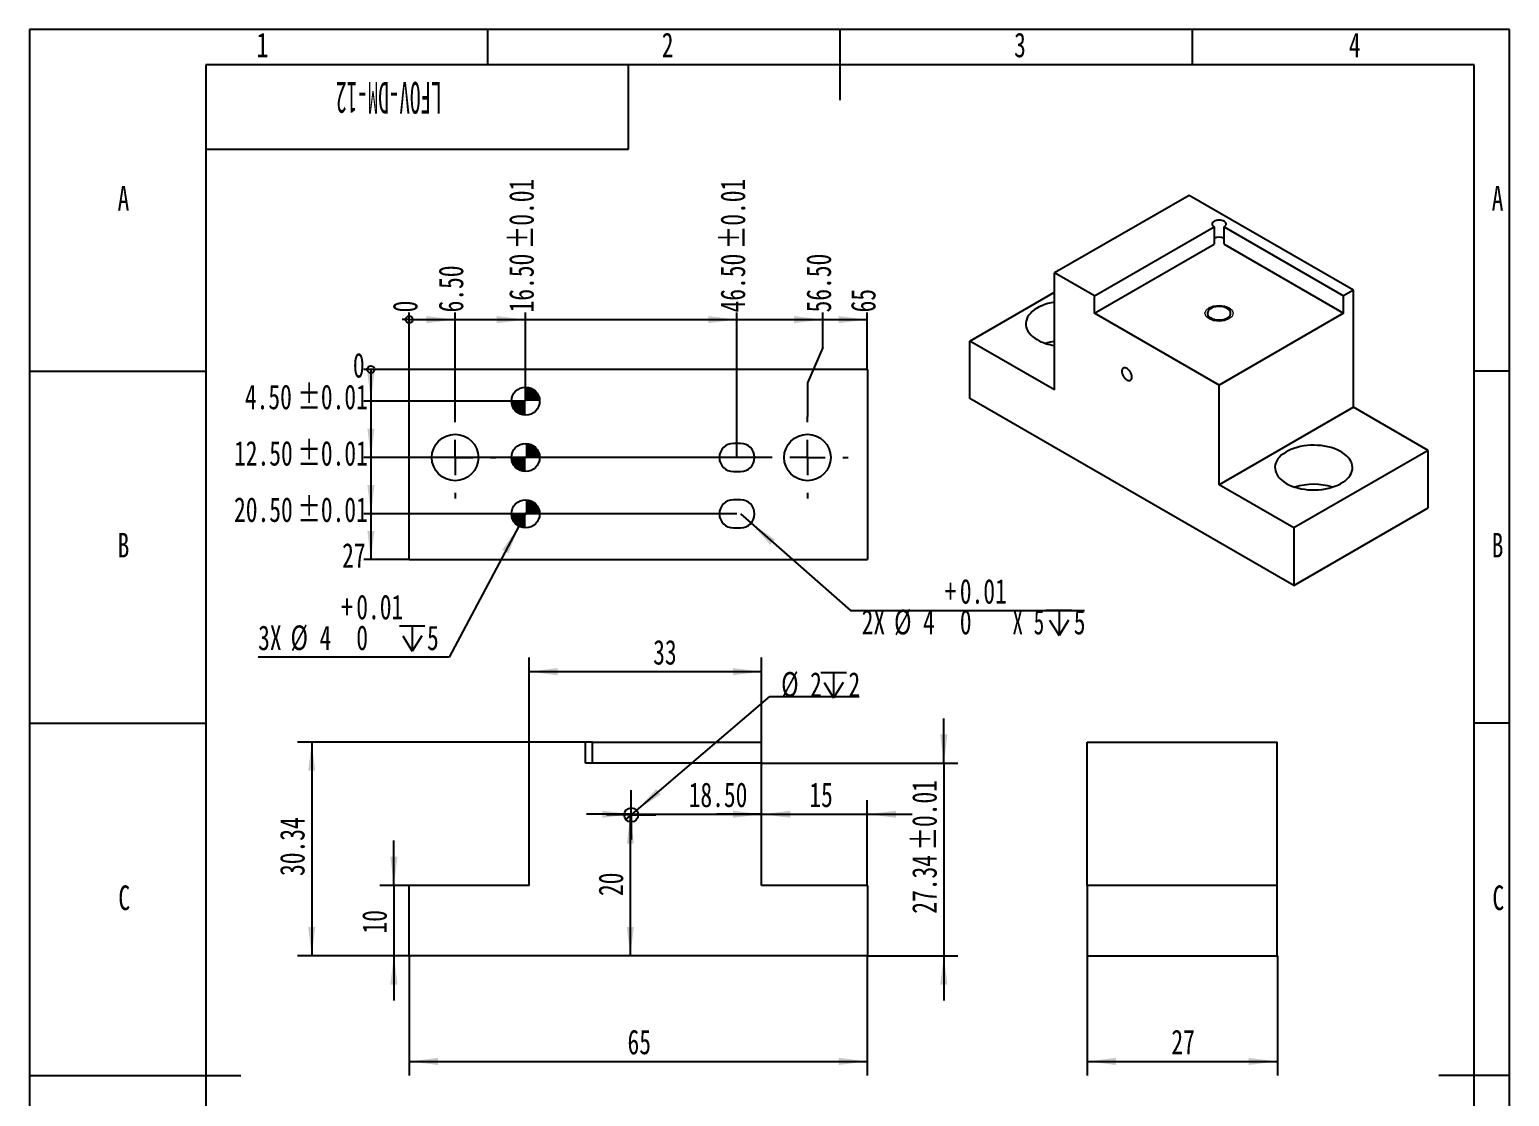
# Model space of a CAD drawing. Header units: millimetres. Extents: x 0 to 210, y 0 to 297.
# Drawn here: x 0 to 210, y 145.5 to 297 of the extents above; entities that cross this region are included whole.
import ezdxf

# ---------------------------------------------------------------- set-up
doc = ezdxf.new("R2010")
doc.units = ezdxf.units.MM
doc.layers.add('图框', color=7, linetype='Continuous')
doc.layers.add('图纸格式', color=7, linetype='Continuous')
doc.layers.add('根据设置的颜色创建', color=7, linetype='Continuous', lineweight=25)
doc.styles.add('SLDTEXTSTYLE5', font='TXT', dxfattribs={"width": 0.7})
doc.styles.add('SLDTEXTSTYLE6', font='TXT', dxfattribs={"width": 0.49})
doc.styles.add('SLDTEXTSTYLE7', font='TXT', dxfattribs={"width": 0.633333})
doc.dimstyles.new('SLDDIMSTYLE0', dxfattribs={"dimtxt": 3.5, "dimasz": 4.08, "dimexe": 0, "dimexo": 0.0625, "dimgap": 0.875, "dimtad": 2, "dimrnd": 1e-09, "dimzin": 12, "dimdsep": 46, "dimtxsty": 'SLDTEXTSTYLE5', "dimsah": 1, "dimcen": 0.09, "dimadec": 0, "dimazin": 3, "dimtfac": 1, "dimtofl": 0, "dimtmove": 0, "dimatfit": 3, "dimfxl": 0, "dimfrac": 2, "dimtolj": 1, "dimtzin": 12, "dimarcsym": 0})
doc.dimstyles.new('SLDDIMSTYLE1', dxfattribs={"dimtxt": 3.5, "dimasz": 4.08, "dimexe": 0, "dimexo": 0.0625, "dimgap": 0.875, "dimtad": 2, "dimrnd": 1e-09, "dimzin": 12, "dimdsep": 46, "dimtxsty": 'SLDTEXTSTYLE5', "dimsah": 1, "dimcen": 0.09, "dimadec": 0, "dimazin": 3, "dimtfac": 1, "dimtmove": 0, "dimatfit": 0, "dimfxl": 0, "dimfrac": 2, "dimtolj": 1, "dimtzin": 12, "dimarcsym": 0})
doc.dimstyles.new('SLDDIMSTYLE10', dxfattribs={"dimtxt": 3.5, "dimasz": 4.08, "dimexe": 0, "dimexo": 0.0625, "dimgap": 0.875, "dimtad": 0, "dimtih": 1, "dimtoh": 1, "dimdec": 6, "dimrnd": 1e-09, "dimzin": 12, "dimdsep": 46, "dimtxsty": 'SLDTEXTSTYLE5', "dimsah": 1, "dimcen": 0, "dimadec": 0, "dimazin": 3, "dimtol": 1, "dimtp": 0.012, "dimtfac": 1, "dimtofl": 0, "dimtmove": 0, "dimatfit": 3, "dimfxl": 0, "dimfrac": 2, "dimtolj": 1, "dimtzin": 0, "dimarcsym": 0})
doc.dimstyles.new('SLDDIMSTYLE11', dxfattribs={"dimtxt": 3.5, "dimasz": 4.08, "dimexe": 0, "dimexo": 0.0625, "dimgap": 0.875, "dimtad": 0, "dimtih": 1, "dimtoh": 1, "dimrnd": 1e-09, "dimzin": 12, "dimdsep": 46, "dimtxsty": 'SLDTEXTSTYLE5', "dimblk1": 'NONE', "dimsah": 1, "dimcen": 0, "dimadec": 0, "dimazin": 3, "dimtol": 1, "dimtp": 0.012, "dimtfac": 1, "dimtmove": 0, "dimatfit": 3, "dimldrblk": 'NONE', "dimfxl": 0, "dimfrac": 2, "dimtolj": 1, "dimarcsym": 0})
doc.dimstyles.new('SLDDIMSTYLE2', dxfattribs={"dimtxt": 3.5, "dimasz": 4.08, "dimexe": 0, "dimexo": 0.0625, "dimgap": 0.875, "dimtad": 0, "dimtih": 1, "dimtoh": 1, "dimrnd": 1e-09, "dimzin": 12, "dimdsep": 46, "dimtxsty": 'SLDTEXTSTYLE5', "dimblk1": 'NONE', "dimsah": 1, "dimcen": 0, "dimadec": 0, "dimazin": 3, "dimtfac": 1, "dimtmove": 0, "dimatfit": 3, "dimldrblk": 'NONE', "dimfxl": 0, "dimfrac": 2, "dimtolj": 1, "dimtzin": 12, "dimarcsym": 0})
doc.dimstyles.new('SLDDIMSTYLE3', dxfattribs={"dimtxt": 3.5, "dimasz": 4.08, "dimexe": 0, "dimexo": 0.0625, "dimgap": 0.875, "dimtad": 2, "dimrnd": 1e-09, "dimzin": 4, "dimdsep": 46, "dimtxsty": 'SLDTEXTSTYLE5', "dimsah": 1, "dimcen": 0.09, "dimadec": 0, "dimazin": 1, "dimtfac": 1, "dimtmove": 0, "dimatfit": 0, "dimfxl": 0, "dimfrac": 2, "dimtolj": 1, "dimtzin": 12, "dimarcsym": 0})
doc.dimstyles.new('SLDDIMSTYLE4', dxfattribs={"dimtxt": 3.5, "dimasz": 4.08, "dimexe": 0, "dimexo": 0.0625, "dimgap": 0.875, "dimtad": 2, "dimrnd": 1e-09, "dimzin": 12, "dimdsep": 46, "dimtxsty": 'SLDTEXTSTYLE5', "dimsah": 1, "dimcen": 0.09, "dimadec": 0, "dimazin": 3, "dimtol": 1, "dimtp": 0.01, "dimtm": 0.01, "dimtfac": 1, "dimtmove": 0, "dimatfit": 0, "dimfxl": 0, "dimfrac": 2, "dimtolj": 1, "dimarcsym": 0})
doc.dimstyles.new('SLDDIMSTYLE6', dxfattribs={"dimtxt": 3.5, "dimasz": 0.338667, "dimexe": 0, "dimexo": 0.0625, "dimgap": 0.875, "dimtad": 0, "dimtih": 1, "dimtoh": 1, "dimdec": 0, "dimrnd": 1e-09, "dimdsep": 46, "dimtxsty": 'SLDTEXTSTYLE5', "dimblk1": 'ORIGIN', "dimblk2": 'ORIGIN', "dimsah": 1, "dimcen": 0.09, "dimadec": 0, "dimazin": 2, "dimtfac": 1, "dimtdec": 0, "dimtofl": 0, "dimtmove": 0, "dimatfit": 3, "dimldrblk": 'ORIGIN', "dimfxl": 0, "dimfrac": 2, "dimtolj": 1, "dimtzin": 12, "dimarcsym": 0})
doc.dimstyles.new('SLDDIMSTYLE7', dxfattribs={"dimtxt": 3.5, "dimasz": 4.08, "dimexe": 0, "dimexo": 0.0625, "dimgap": 0.875, "dimtad": 0, "dimtih": 1, "dimtoh": 1, "dimrnd": 1e-09, "dimzin": 4, "dimdsep": 46, "dimtxsty": 'SLDTEXTSTYLE5', "dimsah": 1, "dimcen": 0.09, "dimadec": 0, "dimazin": 1, "dimtfac": 1, "dimtofl": 0, "dimtmove": 0, "dimatfit": 3, "dimfxl": 0, "dimfrac": 2, "dimtolj": 1, "dimtzin": 12, "dimarcsym": 0})
doc.dimstyles.new('SLDDIMSTYLE8', dxfattribs={"dimtxt": 3.5, "dimasz": 4.08, "dimexe": 0, "dimexo": 0.0625, "dimgap": 0.875, "dimtad": 0, "dimtih": 1, "dimtoh": 1, "dimrnd": 1e-09, "dimzin": 4, "dimdsep": 46, "dimtxsty": 'SLDTEXTSTYLE5', "dimsah": 1, "dimcen": 0.09, "dimadec": 0, "dimazin": 1, "dimtol": 1, "dimtp": 0.01, "dimtm": 0.01, "dimtfac": 1, "dimtofl": 0, "dimtmove": 0, "dimatfit": 3, "dimfxl": 0, "dimfrac": 2, "dimtolj": 1, "dimarcsym": 0})
doc.dimstyles.new('SLDDIMSTYLE9', dxfattribs={"dimtxt": 3.5, "dimasz": 4.08, "dimexe": 0, "dimexo": 0.0625, "dimgap": 0.875, "dimtad": 0, "dimtih": 1, "dimtoh": 1, "dimrnd": 1e-09, "dimzin": 12, "dimdsep": 46, "dimtxsty": 'SLDTEXTSTYLE5', "dimsah": 1, "dimcen": 0.09, "dimadec": 0, "dimazin": 3, "dimtfac": 1, "dimtofl": 0, "dimtmove": 0, "dimatfit": 3, "dimfxl": 0, "dimfrac": 2, "dimtolj": 1, "dimtzin": 12, "dimarcsym": 0})

# ---------------------------------------------------------------- blocks, each defined once
blk = doc.blocks.new('_D')
at = {"layer": '根据设置的颜色创建'}
for p, q in [((53.88, 165.49), (53.88, 148.49)), ((118.88, 165.49), (118.88, 148.49)), ((53.88, 150.49), (118.88, 150.49))]:
    blk.add_line(p, q, dxfattribs=at)
for points in [[(53.88, 150.49), (57.96, 149.98), (57.96, 151)], [(118.88, 150.49), (114.8, 151), (114.8, 149.98)]]:
    blk.add_solid(points, dxfattribs=at)
at = {"layer": '根据设置的颜色创建', "insert": (84.85, 155), "char_height": 3.5, "attachment_point": 1, "style": 'SLDTEXTSTYLE5'}
blk.add_mtext('65', dxfattribs=at)
blk = doc.blocks.new('_D_1')
at = {"layer": '根据设置的颜色创建'}
for p, q in [((70.88, 195.83), (70.88, 207.83)), ((70.88, 205.83), (103.88, 205.83)), ((103.88, 195.83), (103.88, 207.83))]:
    blk.add_line(p, q, dxfattribs=at)
for points in [[(70.88, 205.83), (74.96, 205.32), (74.96, 206.34)], [(103.88, 205.83), (99.8, 206.34), (99.8, 205.32)]]:
    blk.add_solid(points, dxfattribs=at)
at = {"layer": '根据设置的颜色创建', "insert": (88.49, 210.34), "char_height": 3.5, "attachment_point": 1, "style": 'SLDTEXTSTYLE5'}
blk.add_mtext('33', dxfattribs=at)
blk = doc.blocks.new('_D_2')
at = {"layer": '根据设置的颜色创建'}
for p, q in [((70.88, 195.83), (38.04, 195.83)), ((40.04, 195.83), (40.04, 165.49)), ((53.88, 165.49), (38.04, 165.49))]:
    blk.add_line(p, q, dxfattribs=at)
for points in [[(40.04, 195.83), (39.53, 191.75), (40.54, 191.75)], [(40.04, 165.49), (40.54, 169.57), (39.53, 169.57)]]:
    blk.add_solid(points, dxfattribs=at)
at = {"layer": '根据设置的颜色创建', "insert": (35.52, 176.82), "char_height": 3.5, "attachment_point": 1, "rotation": 90, "style": 'SLDTEXTSTYLE5'}
blk.add_mtext('30.34', dxfattribs=at)
blk = doc.blocks.new('_D_3')
at = {"layer": '根据设置的颜色创建'}
for p, q in [((51.7, 175.49), (51.7, 181.84)), ((53.88, 175.49), (49.7, 175.49)), ((51.7, 175.49), (51.7, 165.49)), ((53.88, 165.49), (49.7, 165.49)), ((51.7, 165.49), (51.7, 159.14))]:
    blk.add_line(p, q, dxfattribs=at)
for points in [[(51.7, 175.49), (52.21, 179.57), (51.19, 179.57)], [(51.7, 165.49), (51.19, 161.41), (52.21, 161.41)]]:
    blk.add_solid(points, dxfattribs=at)
at = {"layer": '根据设置的颜色创建', "insert": (47.19, 168.65), "char_height": 3.5, "attachment_point": 1, "rotation": 90, "style": 'SLDTEXTSTYLE5'}
blk.add_mtext('10', dxfattribs=at)
blk = doc.blocks.new('SW_SYMBOL_HOLE_DEPTH')
at = {"layer": '根据设置的颜色创建', "color": 0}
for p, q in [((0, 875), (800, 875)), ((100, 555), (400, 75)), ((400, 875), (400, 75)), ((700, 555), (400, 75))]:
    blk.add_line(p, q, dxfattribs=at)
blk = doc.blocks.new('_D_4')
at = {"layer": '根据设置的颜色创建'}
for p, q in [((86.14, 186.14), (105.06, 202.29)), ((105.06, 202.29), (117.73, 202.29)), ((84.62, 184.84), (86.14, 186.14))]:
    blk.add_line(p, q, dxfattribs=at)
blk.add_solid([(86.14, 186.14), (89.58, 188.4), (88.92, 189.17)], dxfattribs=at)
at = {"layer": '根据设置的颜色创建', "xscale": 0.004511737089201878, "yscale": 0.004511737089201878, "zscale": 0.004511737089201878}
blk.add_blockref('SW_SYMBOL_HOLE_DEPTH', (112.3, 201.77), dxfattribs=at)
at = {"layer": '根据设置的颜色创建', "char_height": 3.5, "attachment_point": 1, "style": 'SLDTEXTSTYLE5'}
for s, insert in [('%%c', (106.65, 205.78)), ('2', (110.76, 205.76)), ('2', (116.2, 205.76))]:
    blk.add_mtext(s, dxfattribs=dict(at, insert=insert))
blk = doc.blocks.new('_None')
blk = doc.blocks.new('_D_5')
at = {"layer": '根据设置的颜色创建'}
blk.add_line((85.25, 185.49), (85.25, 165.49), dxfattribs=at)
for points in [[(85.25, 185.49), (84.74, 181.41), (85.75, 181.41)], [(85.25, 165.49), (85.75, 169.57), (84.74, 169.57)]]:
    blk.add_solid(points, dxfattribs=at)
at = {"layer": '根据设置的颜色创建', "insert": (80.73, 173.97), "char_height": 3.5, "attachment_point": 1, "rotation": 90, "style": 'SLDTEXTSTYLE5'}
blk.add_mtext('20', dxfattribs=at)
blk = doc.blocks.new('_D_6')
at = {"layer": '根据设置的颜色创建'}
for p, q in [((85.38, 185.58), (79.03, 185.58)), ((85.38, 185.58), (103.88, 185.58)), ((103.88, 185.58), (110.23, 185.58))]:
    blk.add_line(p, q, dxfattribs=at)
for points in [[(85.38, 185.58), (81.3, 186.09), (81.3, 185.08)], [(103.88, 185.58), (107.96, 185.08), (107.96, 186.09)]]:
    blk.add_solid(points, dxfattribs=at)
at = {"layer": '根据设置的颜色创建', "insert": (93.53, 190.1), "char_height": 3.5, "attachment_point": 1, "style": 'SLDTEXTSTYLE5'}
blk.add_mtext('18.50', dxfattribs=at)
blk = doc.blocks.new('_D_7')
at = {"layer": '根据设置的颜色创建'}
for p, q in [((118.88, 175.49), (118.88, 187.58)), ((103.88, 185.58), (97.53, 185.58)), ((103.88, 185.58), (118.88, 185.58)), ((118.88, 185.58), (125.23, 185.58))]:
    blk.add_line(p, q, dxfattribs=at)
for points in [[(103.88, 185.58), (99.8, 186.09), (99.8, 185.08)], [(118.88, 185.58), (122.96, 185.08), (122.96, 186.09)]]:
    blk.add_solid(points, dxfattribs=at)
at = {"layer": '根据设置的颜色创建', "insert": (110.65, 190.1), "char_height": 3.5, "attachment_point": 1, "style": 'SLDTEXTSTYLE5'}
blk.add_mtext('15', dxfattribs=at)
blk = doc.blocks.new('_D_8')
at = {"layer": '根据设置的颜色创建'}
for p, q in [((129.74, 192.83), (129.74, 199.18)), ((103.88, 192.83), (131.74, 192.83)), ((129.74, 192.83), (129.74, 165.49)), ((118.88, 165.49), (131.74, 165.49)), ((129.74, 165.49), (129.74, 159.14))]:
    blk.add_line(p, q, dxfattribs=at)
for points in [[(129.74, 192.83), (130.25, 196.91), (129.23, 196.91)], [(129.74, 165.49), (129.23, 161.41), (130.25, 161.41)]]:
    blk.add_solid(points, dxfattribs=at)
at = {"layer": '根据设置的颜色创建', "char_height": 3.5, "attachment_point": 1, "rotation": 90, "style": 'SLDTEXTSTYLE5'}
for s, insert in [('±0.01', (125.23, 180.44)), ('27.34', (125.23, 171.46))]:
    blk.add_mtext(s, dxfattribs=dict(at, insert=insert))
blk = doc.blocks.new('SW_CENTERMARKSYMBOL_0')
at = {"layer": '图纸格式', "color": 0}
for p, q in [((0, 2.5), (0, 3.5)), ((0, 0), (0, 2.5)), ((-2.5, 0), (-3.5, 0)), ((0, 0), (-2.5, 0)), ((0, 0), (0, -2.5)), ((0, 0), (2.5, 0)), ((2.5, 0), (3.5, 0)), ((0, -2.5), (0, -3.5))]:
    blk.add_line(p, q, dxfattribs=at)
blk = doc.blocks.new('_D_17')
at = {"layer": '根据设置的颜色创建'}
for p, q in [((150.07, 175.49), (150.07, 148.49)), ((177.07, 165.49), (177.07, 148.49)), ((150.07, 150.49), (177.07, 150.49))]:
    blk.add_line(p, q, dxfattribs=at)
for points in [[(150.07, 150.49), (154.15, 149.98), (154.15, 151)], [(177.07, 150.49), (172.99, 151), (172.99, 149.98)]]:
    blk.add_solid(points, dxfattribs=at)
at = {"layer": '根据设置的颜色创建', "insert": (162.03, 155), "char_height": 3.5, "attachment_point": 1, "style": 'SLDTEXTSTYLE5'}
blk.add_mtext('27', dxfattribs=at)
blk = doc.blocks.new('_Origin')
at = {"color": 0, "linetype": 'ByBlock', "lineweight": -2}
blk.add_line((0, 0), (-1, 0), dxfattribs=at)
blk.add_circle((0, 0), 0.5, dxfattribs=at)
blk = doc.blocks.new('_D_18')
at = {"layer": '根据设置的颜色创建'}
blk.add_line((53.88, 248.74), (53.88, 256.84), dxfattribs=at)
at = {"layer": '根据设置的颜色创建', "xscale": 1.016, "yscale": 1.016}
blk.add_blockref('_Origin', (53.88, 255.82), dxfattribs=at)
at = {"layer": '根据设置的颜色创建', "insert": (51.54, 256.84), "char_height": 3.5, "attachment_point": 1, "rotation": 90, "style": 'SLDTEXTSTYLE5'}
blk.add_mtext('0', dxfattribs=at)
blk = doc.blocks.new('_D_19')
at = {"layer": '根据设置的颜色创建'}
for p, q in [((60.38, 242.04), (60.38, 256.84)), ((53.88, 255.82), (60.38, 255.82))]:
    blk.add_line(p, q, dxfattribs=at)
blk.add_solid([(60.38, 255.82), (56.3, 256.33), (56.3, 255.31)], dxfattribs=at)
at = {"layer": '根据设置的颜色创建', "insert": (58.04, 256.84), "char_height": 3.5, "attachment_point": 1, "rotation": 90, "style": 'SLDTEXTSTYLE5'}
blk.add_mtext('6.50', dxfattribs=at)
blk = doc.blocks.new('_D_20')
at = {"layer": '根据设置的颜色创建'}
for p, q in [((70.38, 244.24), (70.38, 256.84)), ((60.38, 255.82), (70.38, 255.82))]:
    blk.add_line(p, q, dxfattribs=at)
blk.add_solid([(70.38, 255.82), (66.3, 256.33), (66.3, 255.31)], dxfattribs=at)
at = {"layer": '根据设置的颜色创建', "char_height": 3.5, "attachment_point": 1, "rotation": 90, "style": 'SLDTEXTSTYLE5'}
for s, insert in [('±0.01', (68.04, 265.82)), ('16.50', (68.04, 256.84))]:
    blk.add_mtext(s, dxfattribs=dict(at, insert=insert))
blk = doc.blocks.new('_D_21')
at = {"layer": '根据设置的颜色创建'}
for p, q in [((100.38, 236.24), (100.38, 256.84)), ((70.38, 255.82), (100.38, 255.82))]:
    blk.add_line(p, q, dxfattribs=at)
blk.add_solid([(100.38, 255.82), (96.3, 256.33), (96.3, 255.31)], dxfattribs=at)
at = {"layer": '根据设置的颜色创建', "char_height": 3.5, "attachment_point": 1, "rotation": 90, "style": 'SLDTEXTSTYLE5'}
for s, insert in [('±0.01', (98.04, 265.82)), ('46.50', (98.04, 256.84))]:
    blk.add_mtext(s, dxfattribs=dict(at, insert=insert))
blk = doc.blocks.new('_D_22')
at = {"layer": '根据设置的颜色创建'}
for p, q in [((112.57, 251.84), (112.57, 256.84)), ((100.38, 255.82), (112.57, 255.82)), ((112.57, 251.84), (110.38, 246.84)), ((110.38, 246.84), (110.38, 242.04))]:
    blk.add_line(p, q, dxfattribs=at)
blk.add_solid([(112.57, 255.82), (108.49, 256.33), (108.49, 255.31)], dxfattribs=at)
at = {"layer": '根据设置的颜色创建', "insert": (110.23, 256.84), "char_height": 3.5, "attachment_point": 1, "rotation": 90, "style": 'SLDTEXTSTYLE5'}
blk.add_mtext('56.50', dxfattribs=at)
blk = doc.blocks.new('_D_23')
at = {"layer": '根据设置的颜色创建'}
for p, q in [((118.88, 248.74), (118.88, 256.84)), ((112.57, 255.82), (118.88, 255.82))]:
    blk.add_line(p, q, dxfattribs=at)
blk.add_solid([(118.88, 255.82), (114.8, 256.33), (114.8, 255.31)], dxfattribs=at)
at = {"layer": '根据设置的颜色创建', "insert": (116.54, 256.84), "char_height": 3.5, "attachment_point": 1, "rotation": 90, "style": 'SLDTEXTSTYLE5'}
blk.add_mtext('65', dxfattribs=at)
blk = doc.blocks.new('_D_24')
at = {"layer": '根据设置的颜色创建'}
blk.add_line((53.88, 248.74), (47.42, 248.74), dxfattribs=at)
at = {"layer": '根据设置的颜色创建', "xscale": 1.016, "yscale": 1.016}
blk.add_blockref('_Origin', (48.44, 248.74), dxfattribs=at)
at = {"layer": '根据设置的颜色创建', "insert": (45.88, 251.09), "char_height": 3.5, "attachment_point": 1, "style": 'SLDTEXTSTYLE5'}
blk.add_mtext('0', dxfattribs=at)
blk = doc.blocks.new('_D_25')
at = {"layer": '根据设置的颜色创建'}
for p, q in [((48.44, 248.74), (48.44, 244.24)), ((70.38, 244.24), (47.42, 244.24))]:
    blk.add_line(p, q, dxfattribs=at)
blk.add_solid([(48.44, 244.24), (48.94, 248.32), (47.93, 248.32)], dxfattribs=at)
at = {"layer": '根据设置的颜色创建', "char_height": 3.5, "attachment_point": 1, "style": 'SLDTEXTSTYLE5'}
for s, insert in [('4.50', (30.55, 246.59)), ('±0.01', (38, 246.59))]:
    blk.add_mtext(s, dxfattribs=dict(at, insert=insert))
blk = doc.blocks.new('_D_26')
at = {"layer": '根据设置的颜色创建'}
for p, q in [((48.44, 244.24), (48.44, 236.24)), ((104.58, 236.24), (47.42, 236.24))]:
    blk.add_line(p, q, dxfattribs=at)
blk.add_solid([(48.44, 236.24), (48.94, 240.32), (47.93, 240.32)], dxfattribs=at)
at = {"layer": '根据设置的颜色创建', "char_height": 3.5, "attachment_point": 1, "style": 'SLDTEXTSTYLE5'}
for s, insert in [('12.50', (29.01, 238.59)), ('±0.01', (38, 238.59))]:
    blk.add_mtext(s, dxfattribs=dict(at, insert=insert))
blk = doc.blocks.new('_D_27')
at = {"layer": '根据设置的颜色创建'}
for p, q in [((48.44, 236.24), (48.44, 228.24)), ((100.38, 228.24), (47.42, 228.24))]:
    blk.add_line(p, q, dxfattribs=at)
blk.add_solid([(48.44, 228.24), (48.94, 232.32), (47.93, 232.32)], dxfattribs=at)
at = {"layer": '根据设置的颜色创建', "char_height": 3.5, "attachment_point": 1, "style": 'SLDTEXTSTYLE5'}
for s, insert in [('20.50', (29.01, 230.59)), ('±0.01', (38, 230.59))]:
    blk.add_mtext(s, dxfattribs=dict(at, insert=insert))
blk = doc.blocks.new('_D_28')
at = {"layer": '根据设置的颜色创建'}
for p, q in [((48.44, 228.24), (48.44, 221.74)), ((53.88, 221.74), (47.42, 221.74))]:
    blk.add_line(p, q, dxfattribs=at)
blk.add_solid([(48.44, 221.74), (48.94, 225.82), (47.93, 225.82)], dxfattribs=at)
at = {"layer": '根据设置的颜色创建', "insert": (44.35, 224.09), "char_height": 3.5, "attachment_point": 1, "style": 'SLDTEXTSTYLE5'}
blk.add_mtext('27', dxfattribs=at)
blk = doc.blocks.new('_D_29')
at = {"layer": '根据设置的颜色创建'}
for p, q in [((100.88, 228.24), (102.39, 226.92)), ((102.39, 226.92), (116.49, 214.5)), ((116.49, 214.5), (149.72, 214.5))]:
    blk.add_line(p, q, dxfattribs=at)
blk.add_solid([(102.39, 226.92), (105.11, 223.84), (105.78, 224.6)], dxfattribs=at)
at = {"layer": '根据设置的颜色创建', "xscale": 0.004511737089201878, "yscale": 0.004511737089201878, "zscale": 0.004511737089201878}
blk.add_blockref('SW_SYMBOL_HOLE_DEPTH', (144.28, 210.63), dxfattribs=at)
at = {"layer": '根据设置的颜色创建', "char_height": 3.5, "attachment_point": 1}
for s, insert, style in [('+', (129.86, 218.99), 'SLDTEXTSTYLE5'), ('0.01', (132.01, 218.99), 'SLDTEXTSTYLE5'), ('2X', (118.08, 214.62), 'SLDTEXTSTYLE5'), ('%%c', (122.68, 214.63), 'SLDTEXTSTYLE5'), ('4', (126.79, 214.62), 'SLDTEXTSTYLE5'), ('0', (132.01, 214.63), 'SLDTEXTSTYLE5'), ('X 5', (139.47, 214.62), 'SLDTEXTSTYLE7'), ('5', (148.18, 214.62), 'SLDTEXTSTYLE5')]:
    blk.add_mtext(s, dxfattribs=dict(at, insert=insert, style=style))
blk = doc.blocks.new('_D_30')
at = {"layer": '根据设置的颜色创建'}
for p, q in [((71.33, 230), (69.44, 226.47)), ((69.44, 226.47), (59.53, 207.87)), ((59.53, 207.87), (32.43, 207.87))]:
    blk.add_line(p, q, dxfattribs=at)
blk.add_solid([(69.44, 226.47), (67.08, 223.11), (67.97, 222.64)], dxfattribs=at)
at = {"layer": '根据设置的颜色创建', "xscale": 0.004511737089201878, "yscale": 0.004511737089201878, "zscale": 0.004511737089201878}
blk.add_blockref('SW_SYMBOL_HOLE_DEPTH', (52.5, 208.39), dxfattribs=at)
at = {"layer": '根据设置的颜色创建', "char_height": 3.5, "attachment_point": 1, "style": 'SLDTEXTSTYLE5'}
for s, insert in [('0.01', (46.36, 216.76)), ('+', (44.21, 216.76)), ('3X', (32.43, 212.39)), ('%%c', (37.03, 212.4)), ('4', (41.14, 212.39)), ('0', (46.36, 212.4)), ('5', (56.4, 212.39))]:
    blk.add_mtext(s, dxfattribs=dict(at, insert=insert))
blk = doc.blocks.new('SW_CENTERMARKSYMBOL_4')
at = {"layer": '根据设置的颜色创建', "color": 0}
for p, q in [((0, 5), (0, 5.8)), ((0, 0), (0, 2.5)), ((-5, 0), (-5.8, 0)), ((0, 0), (-2.5, 0)), ((0, 0), (0, -2.5)), ((0, 0), (2.5, 0)), ((5, 0), (5.8, 0)), ((0, -5), (0, -5.8))]:
    blk.add_line(p, q, dxfattribs=at)
blk = doc.blocks.new('SW_CENTERMARKSYMBOL_5')
at = {"layer": '根据设置的颜色创建', "color": 0}
for p, q in [((0, 5), (0, 5.8)), ((0, 0), (0, 2.5)), ((-5, 0), (-5.8, 0)), ((0, 0), (-2.5, 0)), ((0, 0), (0, -2.5)), ((0, 0), (2.5, 0)), ((5, 0), (5.8, 0)), ((0, -5), (0, -5.8))]:
    blk.add_line(p, q, dxfattribs=at)
blk = doc.blocks.new('SW_DOWELSYMBOL_0')
at = {"linetype": 'Continuous', "lineweight": 25}
h = blk.add_hatch(color=0, dxfattribs=at)
edge = h.paths.add_edge_path(flags=0)
edge.add_arc((0, 0), 2, 180, 270)
edge.add_line((0, -2), (0, 0))
edge.add_line((0, 0), (-2, 0))
h = blk.add_hatch(color=0, dxfattribs=at)
edge = h.paths.add_edge_path(flags=0)
edge.add_arc((0, 0), 2, 0, 90)
edge.add_line((0, 2), (0, 0))
edge.add_line((0, 0), (2, 0))
at = {"layer": '根据设置的颜色创建', "color": 0}
blk.add_circle((0, 0), 2, dxfattribs=at)
blk = doc.blocks.new('SW_DOWELSYMBOL_1')
at = {"linetype": 'Continuous', "lineweight": 25}
h = blk.add_hatch(color=0, dxfattribs=at)
edge = h.paths.add_edge_path(flags=0)
edge.add_arc((0, 0), 2, 180, 270)
edge.add_line((0, -2), (0, 0))
edge.add_line((0, 0), (-2, 0))
h = blk.add_hatch(color=0, dxfattribs=at)
edge = h.paths.add_edge_path(flags=0)
edge.add_arc((0, 0), 2, 0, 90)
edge.add_line((0, 2), (0, 0))
edge.add_line((0, 0), (2, 0))
at = {"layer": '根据设置的颜色创建', "color": 0}
blk.add_circle((0, 0), 2, dxfattribs=at)
blk = doc.blocks.new('SW_DOWELSYMBOL_2')
at = {"linetype": 'Continuous', "lineweight": 25}
h = blk.add_hatch(color=0, dxfattribs=at)
edge = h.paths.add_edge_path(flags=0)
edge.add_arc((0, 0), 2, 180, 270)
edge.add_line((0, -2), (0, 0))
edge.add_line((0, 0), (-2, 0))
h = blk.add_hatch(color=0, dxfattribs=at)
edge = h.paths.add_edge_path(flags=0)
edge.add_arc((0, 0), 2, 0, 90)
edge.add_line((0, 2), (0, 0))
edge.add_line((0, 0), (2, 0))
at = {"layer": '根据设置的颜色创建', "color": 0}
blk.add_circle((0, 0), 2, dxfattribs=at)

msp = doc.modelspace()

# ---------------------------------------------------------------- linework, layer by layer
at = {"color": 7, "linetype": 'Continuous', "lineweight": 25}
for p, q in [((164.5502995, 273.4589316), (145.4584164, 262.437422)), ((187.8848232, 259.9881977), (164.5502995, 273.4589316)), ((151.1152706, 259.1717896), (168.0858334, 268.9686869)), ((168.0858334, 268.9686869), (168.0858334, 266.5190645)), ((169.5000469, 268.9686869), (186.4706097, 259.1717896)), ((169.5000469, 266.5190645), (169.5000469, 268.9686869)), ((151.1152706, 256.7221672), (168.0858334, 266.5190645)), ((169.5000469, 266.5190645), (186.4706097, 256.7221672)), ((145.4584164, 245.8280284), (145.4584164, 262.437422)), ((151.1152706, 259.1717896), (145.4584164, 262.437422)), ((133.4376011, 252.7674974), (145.4584164, 259.7069663)), ((151.1152706, 256.7221672), (151.1152706, 259.1717896)), ((187.8848232, 259.9881977), (186.4706097, 259.1717896)), ((186.4706097, 256.7221672), (186.4706097, 259.1717896)), ((187.8848232, 243.3788041), (187.8848232, 259.9881977)), ((168.7929401, 246.5170658), (151.1152706, 256.7221672)), ((186.4706097, 256.7221672), (168.7929401, 246.5170658)), ((145.4584164, 245.8280284), (133.4376011, 252.7674974)), ((133.4376011, 244.6020893), (133.4376011, 252.7674974)), ((53.8841993, 221.7396877), (53.8841993, 248.7396877)), ((118.8841993, 248.7396877), (53.8841993, 248.7396877)), ((118.8841993, 248.7396877), (118.8841993, 221.7396877)), ((168.7929401, 232.3572946), (168.7929401, 246.5170658)), ((179.3995419, 218.0688256), (133.4376011, 244.6020893)), ((187.8848232, 243.3788041), (168.7929401, 232.3572946)), ((198.4914249, 237.2557433), (187.8848232, 243.3788041)), ((100.8841993, 238.2396877), (99.8841993, 238.2396877)), ((198.4914249, 237.2557433), (179.3995419, 226.2342337)), ((198.4914249, 229.0903351), (198.4914249, 237.2557433)), ((99.8841993, 234.2396877), (100.8841993, 234.2396877)), ((179.3995419, 226.2342337), (168.7929401, 232.3572946)), ((100.8841993, 230.2396877), (99.8841993, 230.2396877)), ((179.3995419, 218.0688256), (198.4914249, 229.0903351)), ((99.8841993, 226.2396877), (100.8841993, 226.2396877)), ((179.3995419, 226.2342337), (179.3995419, 218.0688256)), ((53.8841993, 221.7396877), (118.8841993, 221.7396877)), ((70.8841993, 175.4887916), (70.8841993, 195.8299594)), ((78.8841993, 195.8299594), (70.8841993, 195.8299594)), ((78.8841993, 192.8299594), (78.8841993, 195.8299594)), ((79.8841993, 195.8299594), (78.8841993, 195.8299594)), ((79.8841993, 192.8299594), (79.8841993, 195.8299594)), ((79.8841993, 195.8299594), (103.8841993, 195.8299594)), ((103.8841993, 192.8299594), (103.8841993, 195.8299594)), ((150.0666667, 195.8299594), (177.0666667, 195.8299594)), ((150.0666667, 175.4887916), (150.0666667, 195.8299594)), ((177.0666667, 175.4887916), (177.0666667, 195.8299594)), ((103.8841993, 192.8299594), (78.8841993, 192.8299594)), ((103.8841993, 175.4887916), (103.8841993, 192.8299594)), ((70.8841993, 175.4887916), (53.8841993, 175.4887916)), ((53.8841993, 165.4887916), (53.8841993, 175.4887916)), ((118.8841993, 175.4887916), (103.8841993, 175.4887916)), ((118.8841993, 175.4887916), (118.8841993, 165.4887916)), ((177.0666667, 175.4887916), (150.0666667, 175.4887916)), ((150.0666667, 175.4887916), (150.0666667, 165.4887916)), ((177.0666667, 165.4887916), (177.0666667, 175.4887916)), ((118.8841993, 165.4887916), (53.8841993, 165.4887916)), ((150.0666667, 165.4887916), (177.0666667, 165.4887916))]:
    msp.add_line(p, q, dxfattribs=at)
at = {"color": 7, "linetype": 'Continuous', "lineweight": 25, "flags": 128}
for points in [[(169.5000469, 268.9686869), (169.6341937, 269.0647857), (169.7298899, 269.1751496), (169.7827616, 269.2947344), (169.7903923, 269.4180742), (169.7524331, 269.5395317), (169.6706191, 269.6535555), (169.5486897, 269.754934), (169.3922178, 269.8390336), (169.2083552, 269.9020104), (169.0055054, 269.9409859), (168.7929401, 269.9541787), (168.5803748, 269.9409859), (168.3775251, 269.9020104), (168.1936625, 269.8390336), (168.0371906, 269.754934), (167.9152611, 269.6535555), (167.8334472, 269.5395317), (167.795488, 269.4180742), (167.8031187, 269.2947344), (167.8559904, 269.1751496), (167.9516866, 269.0647857), (168.0858334, 268.9686869)], [(145.4584164, 258.285048), (145.4491252, 258.2836158), (144.9719232, 258.1961815), (144.510471, 258.0840584), (144.0685924, 257.9481757), (143.649949, 257.7896593), (143.2580097, 257.6098227), (142.8960223, 257.4101561), (142.5669863, 257.192314), (142.2736282, 256.9581016), (142.018379, 256.7094595), (141.8033535, 256.4484482), (141.6303337, 256.1772303), (141.5007532, 255.8980534), (141.4156858, 255.6132308), (141.3758363, 255.3251226), (141.381535, 255.0361161), (141.4327346, 254.7486061), (141.5290109, 254.4649752), (141.6695662, 254.1875734), (141.8532356, 253.9186995), (142.0784973, 253.6605814), (142.3434848, 253.415358), (142.6460021, 253.1850612), (142.9835426, 252.9715994)], [(167.6262139, 256.0486305), (167.8401739, 255.9444904), (168.0815433, 255.8627227), (168.3433782, 255.8056797), (168.6181462, 255.7750023), (168.8979427, 255.7715732), (169.1747184, 255.7954908), (169.4405111, 255.8460673), (169.6876744, 255.9218476), (169.9090978, 256.0206516), (170.0984114, 256.139637), (170.2501689, 256.2753807), (170.3600046, 256.4239776), (170.4247587, 256.5811529), (170.4425684, 256.7423849), (170.4129213, 256.9030352), (170.3366703, 257.0584824), (170.2160089, 257.2042543), (170.0544085, 257.3361575), (169.8565179, 257.4503973), (169.6280301, 257.5436873), (169.3755183, 257.6133436), (169.1062468, 257.6573624), (168.827962, 257.6744773), (168.5486697, 257.664196), (168.2764047, 257.6268142), (168.0189994, 257.5634074), (167.7838589, 257.4757997), (167.5777479, 257.3665113), (167.4065958, 257.2386863), (167.2753263, 257.0960019), (167.1877158, 256.9425631), (167.1462846, 256.7827838), (167.1522247, 256.6212607), (167.2053652, 256.4626406), (167.3041774, 256.3114865), (167.4458186, 256.1721469), (167.6262139, 256.0486305)], [(156.4185715, 247.6662737), (156.4020397, 247.8513494), (156.3532174, 248.0468584), (156.2743875, 248.2436588), (156.1692359, 248.4325485), (156.0426795, 248.6046952), (155.9006358, 248.7520495), (155.7497467, 248.8677213), (155.5970675, 248.9463019), (155.4497375, 248.984117), (155.3146455, 248.9793984), (155.1981084, 248.9323667), (155.1055752, 248.8452211), (155.0413727, 248.7220363), (155.008503, 248.5685725), (155.008503, 248.3920053), (155.0413727, 248.2005909), (155.1055752, 248.0032795), (155.1981084, 247.8092974), (155.3146455, 247.6277147), (155.4497375, 247.4670222), (155.5970675, 247.3347337), (155.7497467, 247.2370347), (155.9006358, 247.1784937), (156.0426795, 247.1618479), (156.1692359, 247.1878756), (156.2743875, 247.2553599), (156.3532174, 247.3611452), (156.4020397, 247.5002851), (156.4185715, 247.6662737)], [(178.3388817, 232.5613966), (178.7086484, 232.3665386), (179.1075773, 232.1918991), (179.5323628, 232.0389251), (179.9794849, 231.9088843), (180.4452386, 231.8028541), (180.9257647, 231.7217133), (181.4170812, 231.6661342), (181.9151169, 231.6365773), (182.4157451, 231.6332875), (182.9148173, 231.6562921), (183.408198, 231.7054005), (183.891799, 231.7802057), (184.361613, 231.8800879), (184.8137469, 232.0042195), (185.2444543, 232.1515718), (185.6501661, 232.3209238), (186.0275205, 232.5108722), (186.3733906, 232.7198431), (186.6849105, 232.9461048), (186.9594987, 233.1877825), (187.19488, 233.4428736), (187.3891039, 233.7092643), (187.540561, 233.9847471), (187.6479963, 234.2670394), (187.7105196, 234.5538021), (187.7276127, 234.8426588), (187.699134, 235.131216), (187.6253195, 235.4170827), (187.5067809, 235.6978901), (187.3445004, 235.9713113), (187.1398227, 236.2350807), (186.8944438, 236.4870125), (186.6103971, 236.7250193), (186.2900362, 236.9471287), (185.9360157, 237.1515004), (185.5512691, 237.3364408), (185.1389847, 237.5004175), (184.7025786, 237.6420717), (184.2456672, 237.7602296), (183.7720365, 237.8539122), (183.2856111, 237.9223431), (182.7904218, 237.9649553), (182.2905718, 237.9813956), (181.7902031, 237.971528), (181.2934619, 237.9354341), (180.8044642, 237.873413), (180.3272622, 237.7859787), (179.86581, 237.6738556), (179.4239315, 237.5379729), (179.005288, 237.3794565), (178.6133487, 237.1996199), (178.2513613, 236.9999533), (177.9223254, 236.7821113), (177.6289673, 236.5478988), (177.373718, 236.2992567), (177.1586926, 236.0382454), (176.9856728, 235.7670275), (176.8560923, 235.4878506), (176.7710248, 235.203028), (176.7311754, 234.9149198), (176.736874, 234.6259133), (176.7880737, 234.3384033), (176.88435, 234.0547724), (177.0249052, 233.7773706), (177.2085747, 233.5084967), (177.4338364, 233.2503786), (177.6988238, 233.0051552), (178.0013412, 232.7748584), (178.3388817, 232.5613966)]]:
    msp.add_lwpolyline(points, dxfattribs=at)
at = {"color": 7, "linetype": 'Continuous', "lineweight": 18, "flags": 128}
msp.add_lwpolyline([(167.3787266, 255.905759), (166.9451811, 256.2803303), (166.7929401, 256.7221672), (166.9451811, 257.164004), (167.3787266, 257.5385753), (168.0275733, 257.7888558), (168.7929401, 257.8767426), (169.558307, 257.7888558), (170.2071537, 257.5385753), (170.6406992, 257.164004), (170.7929401, 256.7221672), (170.6406992, 256.2803303), (170.2071537, 255.905759), (169.558307, 255.6554786), (168.7929401, 255.5675917), (168.0275733, 255.6554786), (167.3787266, 255.905759)], dxfattribs=at)
at = {"color": 7, "linetype": 'Continuous', "lineweight": 25}
for centre, radius in [((70.3841993, 244.2396877), 2), ((60.3841993, 236.2396877), 3.3), ((110.3841993, 236.2396877), 3.3), ((70.3841993, 236.2396877), 2), ((70.3841993, 228.2396877), 2), ((85.3841993, 185.4887916), 1)]:
    msp.add_circle(centre, radius, dxfattribs=at)
for centre, radius, start, end in [((168.7929401, 265.9762466), 1.5321538, 62.515308001, 117.484691999), ((146.4508682, 259.2639169), 7.1844002, 241.143428762, 262.059778984), ((146.6988311, 244.564286), 8.2619308, 98.63481834, 107.577012228), ((99.8841993, 236.2396877), 2, 90, 270), ((100.8841993, 236.2396877), 2, 270, 90), ((182.227969, 223.3795054), 9.0530872, 72.854799374, 107.145200626), ((99.8841993, 228.2396877), 2, 90, 270), ((100.8841993, 228.2396877), 2, 270, 90)]:
    msp.add_arc(centre, radius, start, end, dxfattribs=at)
at = {"layer": '图框'}
for p, q in [((210, 297), (0, 297)), ((0, 297), (0, 0)), ((65, 297), (65, 292)), ((165, 297), (165, 292)), ((210, 0), (210, 297)), ((0, 248.5), (25, 248.5)), ((210, 248.5), (205, 248.5)), ((0, 198.5), (25, 198.5)), ((210, 198.5), (205, 198.5))]:
    msp.add_line(p, q, dxfattribs=at)
at = {"layer": '图框', "lineweight": 25}
for p, q in [((115, 297), (115, 287)), ((205, 292), (25, 292)), ((25, 292), (25, 5)), ((85, 280), (85, 292)), ((205, 4.9729393), (205, 292)), ((25, 280), (85, 280)), ((0, 148.5), (30, 148.5)), ((210, 148.5), (200, 148.5))]:
    msp.add_line(p, q, dxfattribs=at)

# ---------------------------------------------------------------- block references
at = {"layer": '图纸格式'}
msp.add_blockref('SW_CENTERMARKSYMBOL_0', (85.3841993, 185.4887916), dxfattribs=at)
at = {"layer": '根据设置的颜色创建'}
for name, p in [('SW_DOWELSYMBOL_2', (70.3841993, 244.2396877)), ('SW_CENTERMARKSYMBOL_5', (60.3841993, 236.2396877)), ('SW_CENTERMARKSYMBOL_4', (110.3841993, 236.2396877)), ('SW_DOWELSYMBOL_0', (70.3841993, 236.2396877)), ('SW_DOWELSYMBOL_1', (70.3841993, 228.2396877))]:
    msp.add_blockref(name, p, dxfattribs=at)

# ---------------------------------------------------------------- texts
at = {"color": 7, "linetype": 'Continuous', "lineweight": 0, "char_height": 3.5, "attachment_point": 2, "style": 'SLDTEXTSTYLE5'}
for s, insert in [('1', (33.0444444, 296.5679808)), ('2', (90.5444444, 296.5679808)), ('3', (140.5444444, 296.5679808)), ('4', (188.0444444, 296.5679808))]:
    msp.add_mtext(s, dxfattribs=dict(at, insert=insert))
at = {"layer": '图框', "insert": (50.9807446, 285.064406), "char_height": 4.5, "attachment_point": 2, "rotation": 180, "style": 'SLDTEXTSTYLE6'}
msp.add_mtext('LFOV-DM-12', dxfattribs=at)
at = {"layer": '图框', "char_height": 3.5, "attachment_point": 2, "style": 'SLDTEXTSTYLE5'}
for s, insert in [('A', (13.3203125, 274.7909201)), ('A', (208.3203125, 274.7909201)), ('B', (13.3203125, 225.5409201)), ('B', (208.3203125, 225.5409201)), ('C', (13.4272569, 175.4760692)), ('C', (208.4272569, 175.4760692))]:
    msp.add_mtext(s, dxfattribs=dict(at, insert=insert))

# ---------------------------------------------------------------- dimensions: what is measured, and where the dimension line sits
at = {"layer": '根据设置的颜色创建'}
for feature_location, offset, dtype, origin, dimstyle, picture, middle in [((70.3841993, 244.2396877), (0, 12.5970761), 1, (53.8841993, 248.7396877), 'SLDDIMSTYLE8', '_D_20', (70.3841993, 266.0388465)), ((100.3841993, 236.2396877), (0, 20.5970761), 1, (53.8841993, 248.7396877), 'SLDDIMSTYLE8', '_D_21', (100.3841993, 266.0388465)), ((110.3841993, 242.0396877), (2.1872814, 14.7970761), 1, (53.8841993, 248.7396877), 'SLDDIMSTYLE7', '_D_22', (112.5714807, 260.6721807)), ((60.3841993, 242.0396877), (0, 14.7970761), 1, (53.8841993, 248.7396877), 'SLDDIMSTYLE7', '_D_19', (60.3841993, 259.904125)), ((118.8841993, 248.7396877), (0, 8.0970761), 1, (53.8841993, 248.7396877), 'SLDDIMSTYLE9', '_D_23', (118.8841993, 258.3704445)), ((53.8841993371, 248.7396877459), (0, 8.097076113), 1, (53.8841993371, 248.7396877459), 'SLDDIMSTYLE6', '_D_18', (53.8841993371, 257.6048194162)), ((53.8841993371, 248.7396877459), (-6.4647712248, 0), 0, (53.8841993371, 248.7396877459), 'SLDDIMSTYLE6', '_D_24', (46.651372555, 248.7396877459)), ((104.5841993, 236.2396877), (-57.1647712, 0), 0, (53.8841993, 248.7396877), 'SLDDIMSTYLE8', '_D_26', (38.2149147, 236.2396877)), ((100.3841993, 228.2396877), (-52.9647712, 0), 0, (53.8841993, 248.7396877), 'SLDDIMSTYLE8', '_D_27', (38.2149147, 228.2396877)), ((70.3841993, 244.2396877), (-22.9647712, 0), 0, (53.8841993, 248.7396877), 'SLDDIMSTYLE8', '_D_25', (38.9829699, 244.2396877)), ((53.8841993, 221.7396877), (-6.4647712, 0), 0, (53.8841993, 248.7396877), 'SLDDIMSTYLE9', '_D_28', (45.8857475, 221.7396877))]:
    dim = msp.add_ordinate_dim(feature_location=feature_location, offset=offset, dtype=dtype, origin=origin, dimstyle=dimstyle, dxfattribs=at)
    dim.commit()
    dim.dimension.update_dxf_attribs({"geometry": picture, "text_midpoint": middle})
for p1, p2, text, dimstyle, picture, middle in [((71.3251904, 230.0044925), (69.4432083, 226.474883), '3X <>{\\fGDT;x}5', 'SLDDIMSTYLE11', '_D_30', (45.1837843, 212.2368698)), ((84.6237255, 184.839423), (86.1446731, 186.1381602), '<>{\\fGDT;x}2', 'SLDDIMSTYLE2', '_D_4', (112.1905823, 203.9353307))]:
    dim = msp.add_diameter_dim_2p(p1=p1, p2=p2, text=text, dimstyle=dimstyle, dxfattribs=at)
    dim.commit()
    dim.dimension.update_dxf_attribs({"geometry": picture, "text_midpoint": middle, "dimtype": 163})
dim = msp.add_radius_dim(center=(100.8841993, 228.2396877), mpoint=(102.3854165, 226.9181935), text='2X %%c<> X 5{\\fGDT;x}5\\P', dimstyle='SLDDIMSTYLE10', override={"dimpost": '<>'}, dxfattribs=at)
dim.commit()
dim.dimension.update_dxf_attribs({"geometry": '_D_29', "text_midpoint": (133.8978962, 214.4679861), "dimtype": 164})
for base, p1, p2, dimstyle, picture, middle in [((103.8841993, 205.8299594), (70.8841993, 195.8299594), (103.8841993, 195.8299594), 'SLDDIMSTYLE0', '_D_1', (90.0229817, 205.8299594)), ((103.8841993, 185.5847209), (85.3841993, 188.9887916), (103.8841993, 175.4887916), 'SLDDIMSTYLE3', '_D_6', (97.3700113, 185.5847209)), ((118.8841993, 185.5847209), (103.8841993, 175.4887916), (118.8841993, 175.4887916), 'SLDDIMSTYLE1', '_D_7', (112.1905823, 185.5847209)), ((177.0666667, 150.4887916), (150.0666667, 175.4887916), (177.0666667, 165.4887916), 'SLDDIMSTYLE0', '_D_17', (163.5666667, 150.4887916)), ((118.8841993, 150.4887916), (53.8841993, 165.4887916), (118.8841993, 165.4887916), 'SLDDIMSTYLE0', '_D', (86.3841993, 150.4887916))]:
    dim = msp.add_linear_dim(base=base, p1=p1, p2=p2, dimstyle=dimstyle, dxfattribs=at)
    dim.commit()
    dim.dimension.update_dxf_attribs({"geometry": picture, "text_midpoint": middle, "dimtype": 160})
for base, p1, p2, dimstyle, picture, middle in [((129.7405429, 165.4887916), (103.8841993, 192.8299594), (118.8841993, 165.4887916), 'SLDDIMSTYLE4', '_D_8', (129.7405429, 180.6593755)), ((40.0364851, 165.4887916), (70.8841993, 195.8299594), (53.8841993, 165.4887916), 'SLDDIMSTYLE0', '_D_2', (40.0364851, 180.6593755)), ((85.2453741, 165.4887916), (81.8841993, 185.4887916), (53.8841993, 165.4887916), 'SLDDIMSTYLE0', '_D_5', (85.2453741, 175.508599)), ((51.700001, 165.4887916), (53.8841993, 175.4887916), (53.8841993, 165.4887916), 'SLDDIMSTYLE1', '_D_3', (51.700001, 170.1853842))]:
    dim = msp.add_linear_dim(base=base, p1=p1, p2=p2, angle=90, dimstyle=dimstyle, dxfattribs=at)
    dim.commit()
    dim.dimension.update_dxf_attribs({"geometry": picture, "text_midpoint": middle, "dimtype": 160})

doc.saveas('drawing.dxf')
